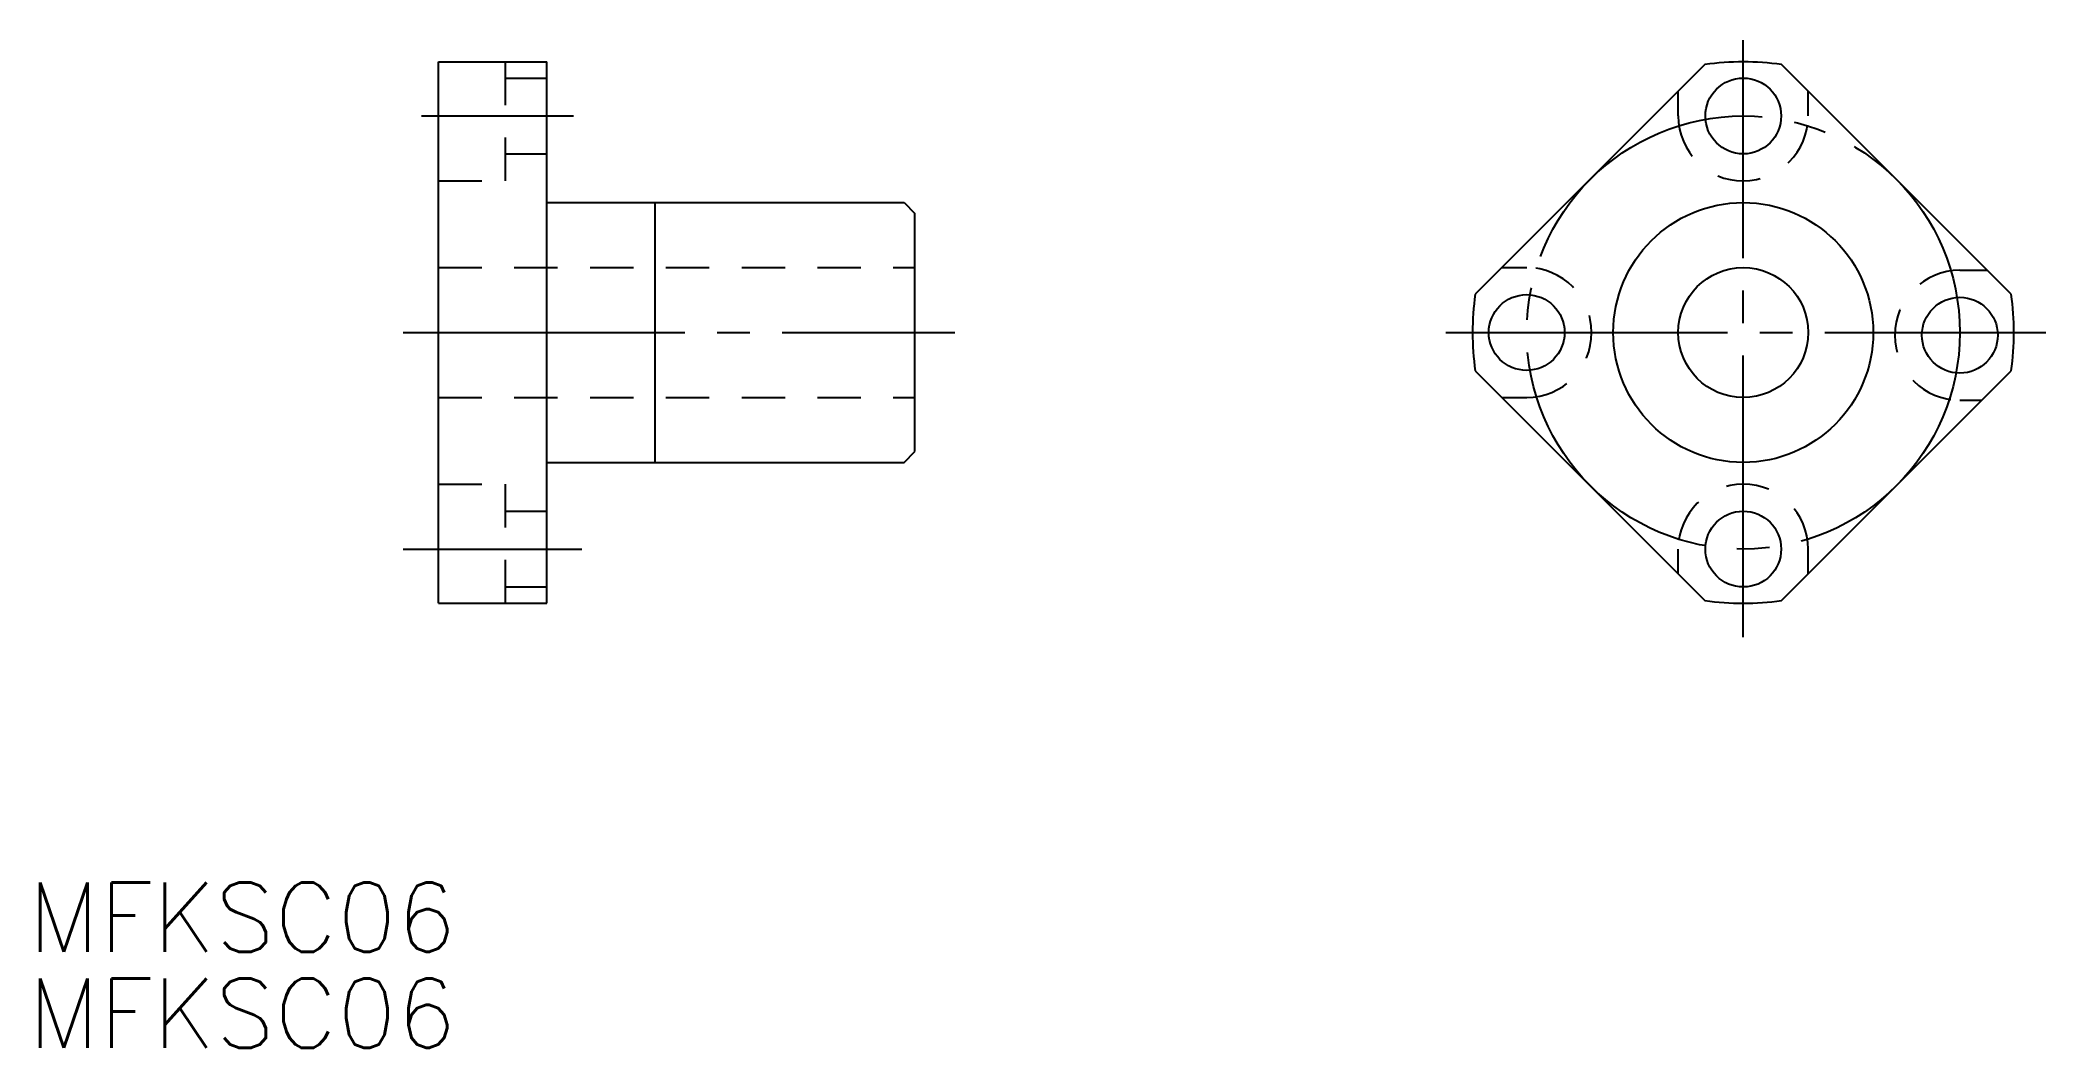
# Model space of a CAD drawing. Extents: x 80.1 to 172.7, y 138.7 to 185.2.
import ezdxf

# ---------------------------------------------------------------- set-up
doc = ezdxf.new("R2010")
doc.units = 0
doc.linetypes.add('CENTER', pattern=[17.5, 13, -1.5, 1.5, -1.5])
doc.linetypes.add('DASHED', pattern=[3.5, 2, -1.5])
doc.layers.get('0').update_dxf_attribs({"linetype": 'CONTINUOUS'})
doc.layers.add('CENTER', color=1, linetype='CENTER')
doc.styles.get("Standard").update_dxf_attribs({"font": 'txt.shx', "bigfont": '@extfont2.shx'})

msp = doc.modelspace()

# ---------------------------------------------------------------- linework, layer by layer
at = {"color": 7, "linetype": 'CONTINUOUS'}
for p, q in [((98.457, 159.238), (98.457, 184.238)), ((98.457, 184.238), (103.457, 184.238)), ((103.457, 177.738), (103.457, 184.238)), ((156.934, 184.112), (146.327, 173.506)), ((171.076, 173.506), (160.469, 184.112)), ((103.457, 177.738), (119.957, 177.738)), ((103.457, 165.738), (103.457, 177.738)), ((108.457, 165.738), (108.457, 177.738)), ((119.957, 177.738), (120.457, 177.238)), ((120.457, 166.238), (120.457, 177.238)), ((146.327, 169.97), (156.934, 159.364)), ((160.469, 159.364), (171.076, 169.97)), ((119.957, 165.738), (120.457, 166.238)), ((103.457, 165.738), (119.957, 165.738)), ((103.457, 159.238), (103.457, 165.738)), ((98.457, 159.238), (103.457, 159.238))]:
    msp.add_line(p, q, dxfattribs=at)
at = {"color": 3, "linetype": 'DASHED'}
for p, q in [((101.557, 178.738), (101.557, 184.238)), ((101.557, 183.488), (103.457, 183.488)), ((155.702, 181.738), (155.702, 182.88)), ((161.702, 181.738), (161.702, 182.88)), ((101.557, 179.988), (103.457, 179.988)), ((98.457, 178.738), (101.557, 178.738)), ((98.457, 174.738), (120.457, 174.738)), ((147.56, 174.738), (148.702, 174.738)), ((168.702, 174.614), (169.968, 174.614)), ((98.457, 168.738), (120.457, 168.738)), ((147.56, 168.738), (148.702, 168.738)), ((168.702, 168.614), (169.72, 168.614)), ((98.457, 164.738), (101.557, 164.738)), ((101.557, 159.238), (101.557, 164.738)), ((101.557, 163.488), (103.457, 163.488)), ((155.702, 160.596), (155.702, 161.738)), ((161.702, 160.596), (161.702, 161.738)), ((101.557, 159.988), (103.457, 159.988))]:
    msp.add_line(p, q, dxfattribs=at)
at = {"color": 7, "linetype": 'CONTINUOUS'}
for centre, radius in [((158.702, 181.738), 1.75), ((158.702, 171.738), 6), ((158.702, 171.738), 3), ((148.702, 171.738), 1.75), ((168.702, 171.614), 1.75), ((158.702, 161.738), 1.75)]:
    msp.add_circle(centre, radius, dxfattribs=at)
for start, end in [(81.8699, 98.1301), (171.8699, 188.1301), (351.8699, 8.1301), (261.8699, 278.1301)]:
    msp.add_arc((158.702, 171.738), 12.5, start, end, dxfattribs=at)
at = {"color": 3, "linetype": 'DASHED'}
for centre, start, end in [((158.702, 181.738), 180, 0), ((148.702, 171.738), 270, 90), ((168.702, 171.614), 90, 270), ((158.702, 161.738), 0, 180)]:
    msp.add_arc(centre, 3, start, end, dxfattribs=at)
at = {"layer": 'CENTER', "color": 1, "linetype": 'CENTER'}
for p, q in [((158.702, 157.677), (158.702, 185.242)), ((97.677, 181.738), (104.692, 181.738)), ((96.827, 171.738), (122.296, 171.738)), ((144.97, 171.738), (172.676, 171.738)), ((96.827, 161.738), (105.077, 161.738)), ((97.677, 161.738), (104.692, 161.738))]:
    msp.add_line(p, q, dxfattribs=at)
msp.add_circle((158.702, 171.738), 10, dxfattribs=at)

# ---------------------------------------------------------------- texts
at = {"color": 7, "linetype": 'CONTINUOUS'}
for p in [(79.513, 143.136), (79.513, 138.705)]:
    msp.add_text('MFKSC06', height=3.2, dxfattribs=at).set_placement(p)

doc.saveas('drawing.dxf')
